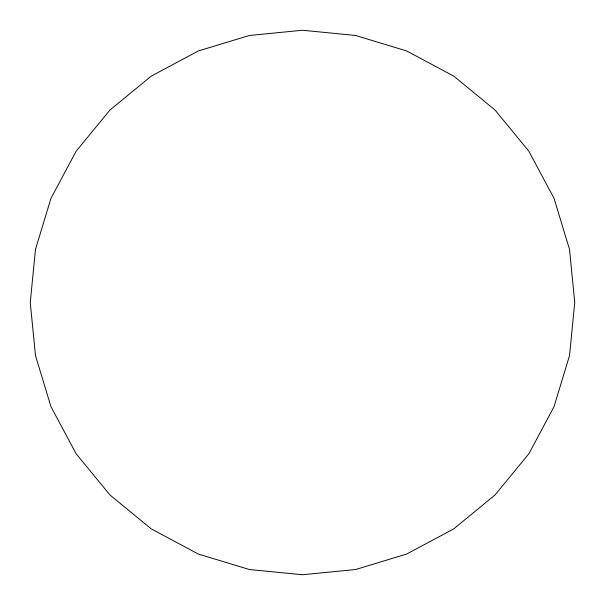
<?xml version="1.0" encoding="UTF-8"?>
<svg xmlns="http://www.w3.org/2000/svg" width="605" height="605" viewBox="0 0 605 605"><rect width="100%" height="100%" fill="white"/><g stroke="black" fill="none" stroke-linecap="round" stroke-linejoin="round"><path stroke-width="0.91" d="M35.483 249.389L30.25 302.5L35.483 355.611L50.971 406.689L76.132 453.758L109.989 495.011L151.242 528.868L198.311 554.029L249.389 569.517L302.5 574.75L355.611 569.517L406.689 554.029L453.758 528.868L495.011 495.011L528.868 453.758L554.029 406.689L569.517 355.611L574.75 302.5L569.517 249.389L554.029 198.311L528.868 151.242L495.011 109.989L453.758 76.132L406.689 50.971L355.611 35.483L302.5 30.25L249.389 35.483L198.311 50.971L151.242 76.132L109.989 109.989L76.132 151.242L50.971 198.311L35.483 249.389"/></g></svg>
